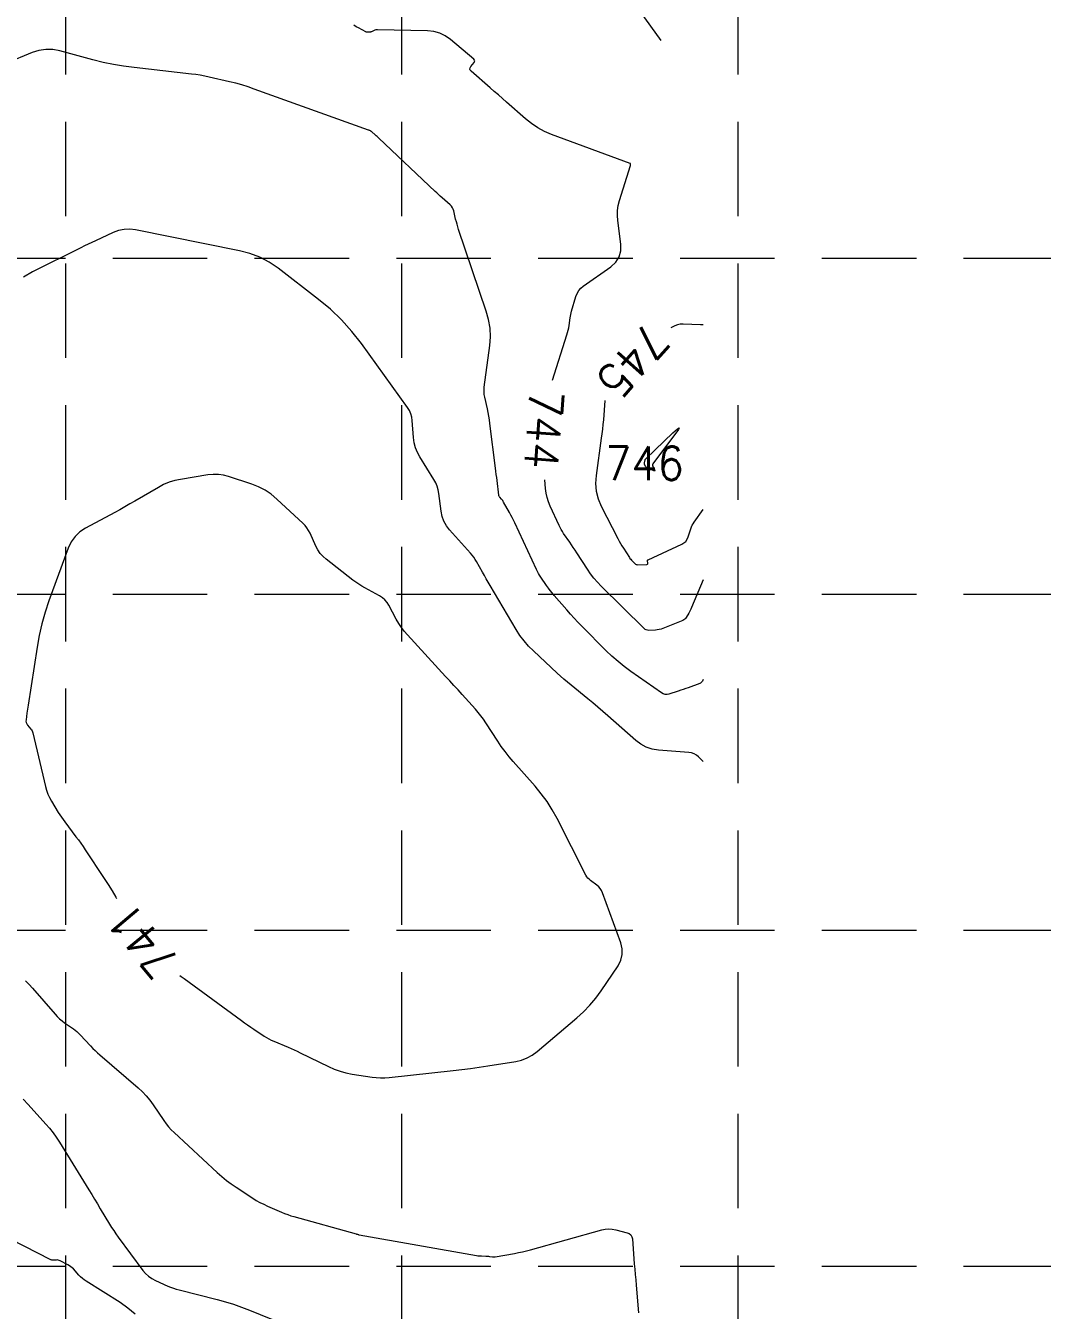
# Model space of a CAD drawing. Header units: feet. Extents: x 46644 to 49208, y 46045 to 47649.
# Drawn here: x 48481.1 to 48602, y 47161.6 to 47314.5 of the extents above; entities that cross this region are included whole.
import ezdxf
from ezdxf.enums import TextEntityAlignment as Align

# ---------------------------------------------------------------- set-up
doc = ezdxf.new("R2010")
doc.units = ezdxf.units.FT
doc.header["$MEASUREMENT"] = 0
doc.linetypes.add('DGN Style 3', pattern=[33.544038, 23.960027, -9.584011])
doc.linetypes.add('HIDDEN', pattern=[0.375, 0.25, -0.125])
doc.layers.add('EC', color=35, linetype='Continuous', lineweight=0)
doc.layers.add('Level 15', color=1, linetype='Continuous', lineweight=0)
doc.layers.add('GRID', color=254, linetype='HIDDEN')
doc.styles.add('Style-STANDARD', font='STANDARD.shx')

msp = doc.modelspace()

# ---------------------------------------------------------------- linework, layer by layer
at = {"layer": 'EC', "color": 35, "linetype": 'DGN Style 3', "lineweight": 0}
for p, q in [((48520.29, 47314.49), (48520.11, 47314.59)), ((48520.48, 47314.38), (48520.29, 47314.49)), ((48520.67, 47314.28), (48520.48, 47314.38)), ((48521.55, 47313.8), (48520.67, 47314.28)), ((48521.6, 47313.78), (48521.55, 47313.8)), ((48521.64, 47313.77), (48521.6, 47313.78)), ((48521.68, 47313.76), (48521.64, 47313.77)), ((48521.73, 47313.76), (48521.68, 47313.76)), ((48521.95, 47313.75), (48521.73, 47313.76)), ((48522.01, 47313.76), (48521.95, 47313.75)), ((48522.08, 47313.77), (48522.01, 47313.76)), ((48522.14, 47313.79), (48522.08, 47313.77)), ((48522.2, 47313.81), (48522.14, 47313.79)), ((48522.53, 47313.97), (48522.2, 47313.81)), ((48522.62, 47314.01), (48522.53, 47313.97)), ((48522.72, 47314.04), (48522.62, 47314.01)), ((48522.83, 47314.05), (48522.72, 47314.04)), ((48522.93, 47314.06), (48522.83, 47314.05)), ((48528.88, 47313.94), (48522.93, 47314.06)), ((48529.63, 47313.86), (48528.88, 47313.94)), ((48530.34, 47313.66), (48529.63, 47313.86)), ((48531, 47313.34), (48530.34, 47313.66)), ((48531.62, 47312.9), (48531, 47313.34)), ((48482.65, 47311.59), (48481.83, 47311.33)), ((48483.47, 47311.71), (48482.65, 47311.59)), ((48484.3, 47311.69), (48483.47, 47311.71)), ((48485.14, 47311.53), (48484.3, 47311.69)), ((48489.07, 47310.47), (48485.14, 47311.53)), ((48534.39, 47310.54), (48531.62, 47312.9)), ((48481.83, 47311.33), (48478.78, 47310.09)), ((48490.28, 47310.17), (48489.07, 47310.47)), ((48491.5, 47309.92), (48490.28, 47310.17)), ((48492.72, 47309.71), (48491.5, 47309.92)), ((48534.02, 47309.67), (48534.42, 47310.16)), ((48534.47, 47310.45), (48534.39, 47310.54)), ((48534.42, 47310.16), (48534.49, 47310.26)), ((48534.5, 47310.36), (48534.47, 47310.45)), ((48534.49, 47310.26), (48534.5, 47310.36)), ((48493.96, 47309.55), (48492.72, 47309.71)), ((48500.79, 47308.78), (48493.96, 47309.55)), ((48501.32, 47308.71), (48500.79, 47308.78)), ((48501.84, 47308.63), (48501.32, 47308.71)), ((48502.37, 47308.54), (48501.84, 47308.63)), ((48502.89, 47308.42), (48502.37, 47308.54)), ((48505.32, 47307.86), (48502.89, 47308.42)), ((48533.91, 47309.38), (48533.94, 47309.52)), ((48533.96, 47309.24), (48533.91, 47309.38)), ((48533.94, 47309.52), (48534.02, 47309.67)), ((48534.07, 47309.11), (48533.96, 47309.24)), ((48536.35, 47307.14), (48534.07, 47309.11)), ((48506.06, 47307.68), (48505.32, 47307.86)), ((48506.8, 47307.48), (48506.06, 47307.68)), ((48507.53, 47307.25), (48506.8, 47307.48)), ((48508.25, 47307), (48507.53, 47307.25)), ((48521.86, 47302.11), (48508.25, 47307)), ((48536.83, 47306.72), (48536.35, 47307.14)), ((48537.32, 47306.3), (48536.83, 47306.72)), ((48537.8, 47305.87), (48537.32, 47306.3)), ((48538.29, 47305.45), (48537.8, 47305.87)), ((48540.54, 47303.45), (48538.29, 47305.45)), ((48541.25, 47302.88), (48540.54, 47303.45)), ((48542.01, 47302.38), (48541.25, 47302.88)), ((48542.81, 47301.95), (48542.01, 47302.38)), ((48521.89, 47302.1), (48521.86, 47302.11)), ((48521.92, 47302.09), (48521.89, 47302.1)), ((48521.95, 47302.07), (48521.92, 47302.09)), ((48521.98, 47302.06), (48521.95, 47302.07)), ((48522.11, 47302), (48521.98, 47302.06)), ((48522.15, 47301.98), (48522.11, 47302)), ((48522.19, 47301.96), (48522.15, 47301.98)), ((48522.23, 47301.93), (48522.19, 47301.96)), ((48522.26, 47301.91), (48522.23, 47301.93)), ((48522.67, 47301.53), (48522.26, 47301.91)), ((48522.78, 47301.44), (48522.67, 47301.53)), ((48522.88, 47301.35), (48522.78, 47301.44)), ((48522.98, 47301.25), (48522.88, 47301.35)), ((48523.08, 47301.16), (48522.98, 47301.25)), ((48529.78, 47294.81), (48523.08, 47301.16)), ((48543.65, 47301.59), (48542.81, 47301.95)), ((48553.01, 47298.12), (48543.65, 47301.59)), ((48551.73, 47293.73), (48553.02, 47297.89)), ((48553.03, 47298.12), (48553.01, 47298.12)), ((48553.02, 47297.92), (48553.03, 47297.94)), ((48553.02, 47297.89), (48553.02, 47297.92)), ((48553.04, 47298.11), (48553.03, 47298.12)), ((48553.03, 47297.97), (48553.04, 47297.99)), ((48553.03, 47297.94), (48553.03, 47297.97)), ((48553.04, 47298.09), (48553.04, 47298.11)), ((48553.05, 47298.08), (48553.04, 47298.09)), ((48553.04, 47297.99), (48553.05, 47298.08)), ((48529.99, 47294.62), (48529.78, 47294.81)), ((48530.19, 47294.43), (48529.99, 47294.62)), ((48530.4, 47294.24), (48530.19, 47294.43)), ((48530.61, 47294.06), (48530.4, 47294.24)), ((48531.58, 47293.19), (48530.61, 47294.06)), ((48531.73, 47293.04), (48531.58, 47293.19)), ((48531.85, 47292.87), (48531.73, 47293.04)), ((48551.49, 47292.55), (48551.58, 47293.14)), ((48551.58, 47293.14), (48551.73, 47293.73)), ((48531.94, 47292.68), (48531.85, 47292.87)), ((48532.01, 47292.48), (48531.94, 47292.68)), ((48532.23, 47291.49), (48532.01, 47292.48)), ((48551.47, 47291.95), (48551.49, 47292.55)), ((48551.52, 47291.35), (48551.47, 47291.95)), ((48492.11, 47290.15), (48491.47, 47289.91)), ((48492.77, 47290.28), (48492.11, 47290.15)), ((48493.44, 47290.31), (48492.77, 47290.28)), ((48494.12, 47290.22), (48493.44, 47290.31)), ((48506.51, 47287.74), (48494.12, 47290.22)), ((48532.31, 47291.19), (48532.23, 47291.49)), ((48532.39, 47290.89), (48532.31, 47291.19)), ((48532.47, 47290.59), (48532.39, 47290.89)), ((48532.57, 47290.29), (48532.47, 47290.59)), ((48535.87, 47280.56), (48532.57, 47290.29)), ((48551.87, 47288.52), (48551.52, 47291.35)), ((48488.51, 47288.53), (48488.07, 47288.31)), ((48488.95, 47288.74), (48488.51, 47288.53)), ((48489.39, 47288.94), (48488.95, 47288.74)), ((48491.47, 47289.91), (48489.39, 47288.94)), ((48551.88, 47287.72), (48551.87, 47288.52)), ((48487.63, 47288.09), (48481.86, 47285.22)), ((48488.07, 47288.31), (48487.63, 47288.09)), ((48507.75, 47287.42), (48506.51, 47287.74)), ((48508.93, 47286.97), (48507.75, 47287.42)), ((48510.05, 47286.37), (48508.93, 47286.97)), ((48551.28, 47286.37), (48551.68, 47287)), ((48551.68, 47287), (48551.88, 47287.72)), ((48511.11, 47285.65), (48510.05, 47286.37)), ((48515.91, 47281.95), (48511.11, 47285.65)), ((48547.41, 47283.52), (48550.68, 47285.83)), ((48550.68, 47285.83), (48551.28, 47286.37)), ((48481.86, 47285.22), (48480.8, 47284.61)), ((48546.54, 47282.31), (48546.68, 47282.67)), ((48546.68, 47282.67), (48546.87, 47282.99)), ((48546.87, 47282.99), (48547.12, 47283.28)), ((48547.12, 47283.28), (48547.41, 47283.52)), ((48517.33, 47280.77), (48515.91, 47281.95)), ((48546.02, 47280.54), (48546.54, 47282.31)), ((48518.66, 47279.5), (48517.33, 47280.77)), ((48519.89, 47278.14), (48518.66, 47279.5)), ((48536.15, 47279.55), (48535.87, 47280.56)), ((48536.32, 47278.52), (48536.15, 47279.55)), ((48545.72, 47278.84), (48545.85, 47279.76)), ((48545.85, 47279.76), (48545.88, 47279.96)), ((48545.88, 47279.96), (48545.92, 47280.15)), ((48545.92, 47280.15), (48545.97, 47280.34)), ((48545.97, 47280.34), (48546.02, 47280.54)), ((48521.02, 47276.68), (48519.89, 47278.14)), ((48536.36, 47277.49), (48536.32, 47278.52)), ((48545.47, 47277.73), (48545.55, 47278)), ((48545.55, 47278), (48545.62, 47278.28)), ((48545.62, 47278.28), (48545.68, 47278.56)), ((48545.68, 47278.56), (48545.72, 47278.84)), ((48558, 47278.65), (48557.84, 47278.55)), ((48558.31, 47278.82), (48558, 47278.65)), ((48558.62, 47278.93), (48558.31, 47278.82)), ((48558.96, 47278.99), (48558.62, 47278.93)), ((48559.3, 47279), (48558.96, 47278.99)), ((48561.37, 47278.92), (48559.3, 47279)), ((48561.7, 47278.9), (48561.37, 47278.92)), ((48526.5, 47269.09), (48521.02, 47276.68)), ((48535.63, 47271.51), (48536.28, 47276.44)), ((48536.28, 47276.44), (48536.36, 47277.49)), ((48543.75, 47272.34), (48545.47, 47277.73)), ((48535.61, 47271.21), (48535.63, 47271.51)), ((48535.61, 47270.91), (48535.61, 47271.21)), ((48535.64, 47270.61), (48535.61, 47270.91)), ((48535.69, 47270.31), (48535.64, 47270.61)), ((48536, 47268.91), (48535.69, 47270.31)), ((48526.72, 47268.73), (48526.5, 47269.09)), ((48526.89, 47268.34), (48526.72, 47268.73)), ((48536.09, 47268.48), (48536, 47268.91)), ((48550, 47269.89), (48549.81, 47267.59)), ((48527.01, 47267.94), (48526.89, 47268.34)), ((48527.07, 47267.51), (48527.01, 47267.94)), ((48527.22, 47265.49), (48527.07, 47267.51)), ((48536.17, 47268.05), (48536.09, 47268.48)), ((48536.24, 47267.62), (48536.17, 47268.05)), ((48536.3, 47267.19), (48536.24, 47267.62)), ((48536.97, 47261.84), (48536.3, 47267.19)), ((48549.76, 47267.05), (48549.7, 47266.5)), ((48549.81, 47267.59), (48549.76, 47267.05)), ((48549.64, 47265.95), (48549.56, 47265.41)), ((48549.7, 47266.5), (48549.64, 47265.95)), ((48554.89, 47263.01), (48558.09, 47266.07)), ((48558.32, 47265.87), (48555.76, 47262.49)), ((48558.09, 47266.07), (48558.62, 47266.55)), ((48558.73, 47266.45), (48558.32, 47265.87)), ((48558.62, 47266.55), (48558.83, 47266.67)), ((48558.83, 47266.67), (48558.73, 47266.45)), ((48527.3, 47264.88), (48527.22, 47265.49)), ((48527.46, 47264.29), (48527.3, 47264.88)), ((48527.68, 47263.73), (48527.46, 47264.29)), ((48549.56, 47265.41), (48548.93, 47260.96)), ((48527.97, 47263.19), (48527.68, 47263.73)), ((48529.65, 47260.49), (48527.97, 47263.19)), ((48554.7, 47262.43), (48554.75, 47262.73)), ((48554.75, 47262.73), (48554.76, 47262.81)), ((48554.76, 47262.81), (48554.79, 47262.88)), ((48554.79, 47262.88), (48554.84, 47262.95)), ((48554.84, 47262.95), (48554.89, 47263.01)), ((48555.76, 47262.49), (48555.69, 47262.38)), ((48502.76, 47261.04), (48499.49, 47260.52)), ((48503.38, 47261.1), (48502.76, 47261.04)), ((48503.99, 47261.09), (48503.38, 47261.1)), ((48504.59, 47261), (48503.99, 47261.09)), ((48505.19, 47260.85), (48504.59, 47261)), ((48537.02, 47261.48), (48536.97, 47261.84)), ((48537.06, 47261.11), (48537.02, 47261.48)), ((48537.11, 47260.74), (48537.06, 47261.11)), ((48548.93, 47260.96), (48548.87, 47260.02)), ((48554.7, 47262.38), (48554.7, 47262.43)), ((48554.7, 47262.34), (48554.7, 47262.38)), ((48554.72, 47262.29), (48554.7, 47262.34)), ((48554.73, 47262.25), (48554.72, 47262.29)), ((48554.83, 47262.06), (48554.73, 47262.25)), ((48554.87, 47262), (48554.83, 47262.06)), ((48554.91, 47261.96), (48554.87, 47262)), ((48554.96, 47261.92), (48554.91, 47261.96)), ((48555.02, 47261.89), (48554.96, 47261.92)), ((48555.83, 47261.54), (48555.02, 47261.89)), ((48555.69, 47262.38), (48555.67, 47262.27)), ((48555.67, 47262.27), (48555.67, 47262.15)), ((48555.67, 47262.15), (48555.72, 47262.03)), ((48555.72, 47262.03), (48555.92, 47261.63)), ((48555.9, 47261.52), (48555.83, 47261.54)), ((48555.94, 47261.53), (48555.9, 47261.52)), ((48555.92, 47261.63), (48555.95, 47261.56)), ((48555.95, 47261.56), (48555.94, 47261.53)), ((48496.86, 47259.57), (48494.07, 47257.93)), ((48497.48, 47259.9), (48496.86, 47259.57)), ((48498.13, 47260.17), (48497.48, 47259.9)), ((48498.8, 47260.37), (48498.13, 47260.17)), ((48499.49, 47260.52), (48498.8, 47260.37)), ((48507.96, 47259.95), (48505.19, 47260.85)), ((48508.78, 47259.63), (48507.96, 47259.95)), ((48509.56, 47259.23), (48508.78, 47259.63)), ((48529.86, 47260.1), (48529.65, 47260.49)), ((48530.03, 47259.69), (48529.86, 47260.1)), ((48530.16, 47259.27), (48530.03, 47259.69)), ((48537.16, 47260.37), (48537.11, 47260.74)), ((48537.37, 47258.64), (48537.16, 47260.37)), ((48542.93, 47259.42), (48542.86, 47260.47)), ((48542.99, 47258.88), (48542.93, 47259.42)), ((48548.87, 47260.02), (48548.95, 47259.1)), ((48494.07, 47257.93), (48493.47, 47257.59)), ((48510.28, 47258.75), (48509.56, 47259.23)), ((48510.96, 47258.18), (48510.28, 47258.75)), ((48514.07, 47255.27), (48510.96, 47258.18)), ((48530.24, 47258.83), (48530.16, 47259.27)), ((48530.49, 47256.73), (48530.24, 47258.83)), ((48537.38, 47258.57), (48537.37, 47258.64)), ((48537.4, 47258.51), (48537.38, 47258.57)), ((48537.44, 47258.45), (48537.4, 47258.51)), ((48537.48, 47258.39), (48537.44, 47258.45)), ((48537.7, 47258.15), (48537.48, 47258.39)), ((48537.77, 47258.07), (48537.7, 47258.15)), ((48537.83, 47257.99), (48537.77, 47258.07)), ((48537.89, 47257.9), (48537.83, 47257.99)), ((48537.94, 47257.81), (48537.89, 47257.9)), ((48543.11, 47258.35), (48542.99, 47258.88)), ((48543.26, 47257.84), (48543.11, 47258.35)), ((48548.95, 47259.1), (48549.17, 47258.21)), ((48549.17, 47258.21), (48549.54, 47257.34)), ((48491.66, 47256.57), (48488.2, 47254.7)), ((48492.26, 47256.91), (48491.66, 47256.57)), ((48492.87, 47257.24), (48492.26, 47256.91)), ((48493.47, 47257.59), (48492.87, 47257.24)), ((48530.61, 47256.11), (48530.49, 47256.73)), ((48538.64, 47256.57), (48537.94, 47257.81)), ((48538.8, 47256.27), (48538.64, 47256.57)), ((48543.47, 47257.34), (48543.26, 47257.84)), ((48544.55, 47255.02), (48543.47, 47257.34)), ((48549.54, 47257.34), (48551.53, 47253.48)), ((48560.62, 47255.42), (48561.7, 47256.92)), ((48514.32, 47255.01), (48514.07, 47255.27)), ((48514.54, 47254.73), (48514.32, 47255.01)), ((48530.83, 47255.53), (48530.61, 47256.11)), ((48531.12, 47254.99), (48530.83, 47255.53)), ((48531.51, 47254.49), (48531.12, 47254.99)), ((48538.97, 47255.96), (48538.8, 47256.27)), ((48539.12, 47255.65), (48538.97, 47255.96)), ((48539.27, 47255.33), (48539.12, 47255.65)), ((48541.84, 47249.79), (48539.27, 47255.33)), ((48544.67, 47254.77), (48544.55, 47255.02)), ((48560.22, 47254.64), (48560.3, 47254.85)), ((48560.3, 47254.85), (48560.39, 47255.05)), ((48560.39, 47255.05), (48560.5, 47255.24)), ((48560.5, 47255.24), (48560.62, 47255.42)), ((48486.94, 47253.71), (48486.48, 47253.07)), ((48487.51, 47254.26), (48486.94, 47253.71)), ((48488.2, 47254.7), (48487.51, 47254.26)), ((48514.73, 47254.44), (48514.54, 47254.73)), ((48514.9, 47254.12), (48514.73, 47254.44)), ((48515.59, 47252.58), (48514.9, 47254.12)), ((48533.99, 47251.74), (48531.51, 47254.49)), ((48544.79, 47254.54), (48544.67, 47254.77)), ((48544.93, 47254.31), (48544.79, 47254.54)), ((48545.08, 47254.08), (48544.93, 47254.31)), ((48545.8, 47253.04), (48545.08, 47254.08)), ((48551.53, 47253.48), (48551.68, 47253.18)), ((48559.62, 47253.14), (48559.79, 47253.38)), ((48559.79, 47253.38), (48559.91, 47253.66)), ((48559.91, 47253.66), (48560.22, 47254.64)), ((48486.14, 47252.32), (48483.84, 47246.05)), ((48486.48, 47253.07), (48486.14, 47252.32)), ((48515.83, 47252.12), (48515.59, 47252.58)), ((48516.12, 47251.71), (48515.83, 47252.12)), ((48534.2, 47251.5), (48533.99, 47251.74)), ((48546.02, 47252.73), (48545.8, 47253.04)), ((48546.23, 47252.41), (48546.02, 47252.73)), ((48546.45, 47252.08), (48546.23, 47252.41)), ((48546.66, 47251.76), (48546.45, 47252.08)), ((48547.9, 47249.82), (48546.66, 47251.76)), ((48551.68, 47253.18), (48551.85, 47252.89)), ((48551.85, 47252.89), (48552.02, 47252.6)), ((48552.02, 47252.6), (48552.2, 47252.31)), ((48552.2, 47252.31), (48552.9, 47251.22)), ((48555.12, 47250.94), (48559.14, 47252.79)), ((48559.14, 47252.79), (48559.4, 47252.95)), ((48559.4, 47252.95), (48559.62, 47253.14)), ((48516.45, 47251.33), (48516.12, 47251.71)), ((48516.84, 47251), (48516.45, 47251.33)), ((48520.01, 47248.53), (48516.84, 47251)), ((48534.38, 47251.25), (48534.2, 47251.5)), ((48534.56, 47250.99), (48534.38, 47251.25)), ((48534.72, 47250.72), (48534.56, 47250.99)), ((48535.43, 47249.45), (48534.72, 47250.72)), ((48552.9, 47251.22), (48552.97, 47251.11)), ((48552.97, 47251.11), (48553.06, 47251)), ((48553.06, 47251), (48553.15, 47250.9)), ((48553.15, 47250.9), (48553.24, 47250.8)), ((48553.24, 47250.8), (48553.56, 47250.49)), ((48553.56, 47250.49), (48553.63, 47250.43)), ((48553.63, 47250.43), (48553.71, 47250.39)), ((48553.71, 47250.39), (48553.79, 47250.37)), ((48553.79, 47250.37), (48553.88, 47250.36)), ((48553.88, 47250.36), (48554.98, 47250.4)), ((48554.98, 47250.4), (48555.04, 47250.42)), ((48555.04, 47250.85), (48555.05, 47250.89)), ((48555.04, 47250.8), (48555.04, 47250.85)), ((48555.1, 47250.56), (48555.04, 47250.8)), ((48555.04, 47250.42), (48555.08, 47250.45)), ((48555.05, 47250.89), (48555.08, 47250.92)), ((48555.08, 47250.92), (48555.12, 47250.94)), ((48555.08, 47250.45), (48555.1, 47250.49)), ((48555.1, 47250.49), (48555.1, 47250.56)), ((48535.65, 47249.06), (48535.43, 47249.45)), ((48535.87, 47248.67), (48535.65, 47249.06)), ((48536.1, 47248.29), (48535.87, 47248.67)), ((48541.96, 47249.55), (48541.84, 47249.79)), ((48542.08, 47249.33), (48541.96, 47249.55)), ((48542.22, 47249.1), (48542.08, 47249.33)), ((48542.36, 47248.89), (48542.22, 47249.1)), ((48543.05, 47247.88), (48542.36, 47248.89)), ((48548.27, 47249.28), (48547.9, 47249.82)), ((48548.67, 47248.76), (48548.27, 47249.28)), ((48549.09, 47248.27), (48548.67, 47248.76)), ((48520.35, 47248.28), (48520.01, 47248.53)), ((48520.7, 47248.04), (48520.35, 47248.28)), ((48521.06, 47247.81), (48520.7, 47248.04)), ((48521.43, 47247.6), (48521.06, 47247.81)), ((48523.17, 47246.64), (48521.43, 47247.6)), ((48536.33, 47247.9), (48536.1, 47248.29)), ((48539.44, 47242.63), (48536.33, 47247.9)), ((48543.27, 47247.58), (48543.05, 47247.88)), ((48543.49, 47247.28), (48543.27, 47247.58)), ((48543.72, 47246.99), (48543.49, 47247.28)), ((48549.55, 47247.79), (48549.09, 47248.27)), ((48554.65, 47242.76), (48549.55, 47247.79)), ((48561.7, 47248.57), (48560.29, 47245.25)), ((48561.7, 47248.57), (48561.7, 47248.57)), ((48483.84, 47246.05), (48483.38, 47244.7)), ((48523.51, 47246.43), (48523.17, 47246.64)), ((48523.8, 47246.17), (48523.51, 47246.43)), ((48524.06, 47245.87), (48523.8, 47246.17)), ((48524.27, 47245.54), (48524.06, 47245.87)), ((48543.96, 47246.71), (48543.72, 47246.99)), ((48545.47, 47244.97), (48543.96, 47246.71)), ((48483.38, 47244.7), (48482.99, 47243.33)), ((48525.17, 47243.87), (48524.27, 47245.54)), ((48545.9, 47244.47), (48545.47, 47244.97)), ((48546.34, 47243.99), (48545.9, 47244.47)), ((48559.96, 47244.58), (48559.66, 47244.06)), ((48560.05, 47244.75), (48559.96, 47244.58)), ((48560.13, 47244.91), (48560.05, 47244.75)), ((48560.21, 47245.08), (48560.13, 47244.91)), ((48560.29, 47245.25), (48560.21, 47245.08)), ((48482.99, 47243.33), (48482.67, 47241.94)), ((48525.46, 47243.37), (48525.17, 47243.87)), ((48525.78, 47242.9), (48525.46, 47243.37)), ((48526.12, 47242.44), (48525.78, 47242.9)), ((48539.88, 47241.94), (48539.44, 47242.63)), ((48546.78, 47243.52), (48546.34, 47243.99)), ((48547.24, 47243.05), (48546.78, 47243.52)), ((48550.14, 47240.12), (48547.24, 47243.05)), ((48554.78, 47242.66), (48554.65, 47242.76)), ((48554.91, 47242.59), (48554.78, 47242.66)), ((48555.06, 47242.55), (48554.91, 47242.59)), ((48555.99, 47242.57), (48555.22, 47242.54)), ((48556.22, 47242.59), (48555.99, 47242.57)), ((48556.45, 47242.63), (48556.22, 47242.59)), ((48556.68, 47242.69), (48556.45, 47242.63)), ((48556.9, 47242.77), (48556.68, 47242.69)), ((48559.28, 47243.73), (48556.9, 47242.77)), ((48559.4, 47243.79), (48559.28, 47243.73)), ((48559.5, 47243.86), (48559.4, 47243.79)), ((48559.58, 47243.95), (48559.5, 47243.86)), ((48559.66, 47244.06), (48559.58, 47243.95)), ((48482.67, 47241.94), (48482.42, 47240.54)), ((48526.5, 47242), (48526.12, 47242.44)), ((48531.04, 47237.04), (48526.5, 47242)), ((48540.37, 47241.29), (48539.88, 47241.94)), ((48540.91, 47240.67), (48540.37, 47241.29)), ((48555.22, 47242.54), (48555.06, 47242.55)), ((48482.42, 47240.54), (48481.36, 47233.65)), ((48541.49, 47240.09), (48540.91, 47240.67)), ((48544.31, 47237.46), (48541.49, 47240.09)), ((48550.83, 47239.46), (48550.14, 47240.12)), ((48551.55, 47238.82), (48550.83, 47239.46)), ((48552.3, 47238.23), (48551.55, 47238.82)), ((48553.07, 47237.66), (48552.3, 47238.23)), ((48531.53, 47236.51), (48531.04, 47237.04)), ((48532.02, 47235.97), (48531.53, 47236.51)), ((48544.71, 47237.09), (48544.31, 47237.46)), ((48545.12, 47236.73), (48544.71, 47237.09)), ((48545.54, 47236.37), (48545.12, 47236.73)), ((48556.74, 47235.09), (48553.07, 47237.66)), ((48561.59, 47236.49), (48561.53, 47236.4)), ((48561.7, 47236.7), (48561.59, 47236.49)), ((48532.51, 47235.44), (48532.02, 47235.97)), ((48533, 47234.9), (48532.51, 47235.44)), ((48545.96, 47236.02), (48545.54, 47236.37)), ((48547.94, 47234.4), (48545.96, 47236.02)), ((48556.94, 47234.98), (48556.74, 47235.09)), ((48557.16, 47234.92), (48556.94, 47234.98)), ((48557.38, 47234.91), (48557.16, 47234.92)), ((48557.61, 47234.96), (48557.38, 47234.91)), ((48558.72, 47235.3), (48557.61, 47234.96)), ((48559.02, 47235.4), (48558.72, 47235.3)), ((48559.32, 47235.5), (48559.02, 47235.4)), ((48559.61, 47235.6), (48559.32, 47235.5)), ((48559.91, 47235.71), (48559.61, 47235.6)), ((48561.28, 47236.23), (48559.91, 47235.71)), ((48561.38, 47236.27), (48561.28, 47236.23)), ((48561.46, 47236.33), (48561.38, 47236.27)), ((48561.53, 47236.4), (48561.46, 47236.33)), ((48481.32, 47233.4), (48481.29, 47233.16)), ((48481.36, 47233.65), (48481.32, 47233.4)), ((48534.59, 47233.14), (48533, 47234.9)), ((48548.54, 47233.9), (48547.94, 47234.4)), ((48549.14, 47233.39), (48548.54, 47233.9)), ((48549.74, 47232.88), (48549.14, 47233.39)), ((48481.11, 47231.87), (48481.1, 47231.71)), ((48481.22, 47232.67), (48481.11, 47231.87)), ((48481.25, 47232.92), (48481.22, 47232.67)), ((48481.29, 47233.16), (48481.25, 47232.92)), ((48534.92, 47232.76), (48534.59, 47233.14)), ((48535.24, 47232.36), (48534.92, 47232.76)), ((48535.54, 47231.95), (48535.24, 47232.36)), ((48535.82, 47231.53), (48535.54, 47231.95)), ((48550.33, 47232.36), (48549.74, 47232.88)), ((48553.65, 47229.43), (48550.33, 47232.36)), ((48481.1, 47231.71), (48481.13, 47231.55)), ((48481.13, 47231.55), (48481.19, 47231.4)), ((48481.19, 47231.4), (48481.28, 47231.27)), ((48481.28, 47231.27), (48481.68, 47230.79)), ((48481.68, 47230.79), (48481.75, 47230.69)), ((48481.75, 47230.69), (48481.82, 47230.58)), ((48481.82, 47230.58), (48481.87, 47230.46)), ((48481.87, 47230.46), (48481.91, 47230.33)), ((48481.91, 47230.33), (48483.41, 47223.96)), ((48537.23, 47229.36), (48535.82, 47231.53)), ((48537.66, 47228.72), (48537.23, 47229.36)), ((48554.26, 47228.97), (48553.65, 47229.43)), ((48554.91, 47228.63), (48554.26, 47228.97)), ((48538.11, 47228.1), (48537.66, 47228.72)), ((48538.59, 47227.49), (48538.11, 47228.1)), ((48539.09, 47226.91), (48538.59, 47227.49)), ((48555.61, 47228.4), (48554.91, 47228.63)), ((48556.36, 47228.28), (48555.61, 47228.4)), ((48559.97, 47228), (48556.36, 47228.28)), ((48560.29, 47227.95), (48559.97, 47228)), ((48560.6, 47227.85), (48560.29, 47227.95)), ((48560.88, 47227.69), (48560.6, 47227.85)), ((48561.13, 47227.48), (48560.88, 47227.69)), ((48561.7, 47226.94), (48561.13, 47227.48)), ((48541.68, 47223.98), (48539.09, 47226.91)), ((48483.41, 47223.96), (48483.53, 47223.5)), ((48483.53, 47223.5), (48483.7, 47223.05)), ((48483.7, 47223.05), (48483.9, 47222.62)), ((48542.42, 47223.09), (48541.68, 47223.98)), ((48543.11, 47222.15), (48542.42, 47223.09)), ((48483.9, 47222.62), (48484.13, 47222.21)), ((48484.13, 47222.21), (48484.95, 47220.87)), ((48543.73, 47221.17), (48543.11, 47222.15)), ((48544.29, 47220.15), (48543.73, 47221.17)), ((48484.95, 47220.87), (48485.13, 47220.59)), ((48485.13, 47220.59), (48485.32, 47220.31)), ((48485.32, 47220.31), (48485.51, 47220.03)), ((48485.51, 47220.03), (48485.71, 47219.76)), ((48485.71, 47219.76), (48487.05, 47217.96)), ((48547.73, 47213.39), (48544.29, 47220.15)), ((48487.05, 47217.96), (48487.34, 47217.58)), ((48487.34, 47217.58), (48487.62, 47217.19)), ((48487.62, 47217.19), (48487.89, 47216.79)), ((48487.89, 47216.79), (48488.16, 47216.39)), ((48488.16, 47216.39), (48490.4, 47212.99)), ((48490.4, 47212.99), (48490.88, 47212.26)), ((48490.88, 47212.26), (48491.34, 47211.52)), ((48547.84, 47213.21), (48547.73, 47213.39)), ((48547.96, 47213.05), (48547.84, 47213.21)), ((48548.1, 47212.9), (48547.96, 47213.05)), ((48548.26, 47212.77), (48548.1, 47212.9)), ((48549.03, 47212.19), (48548.26, 47212.77)), ((48549.25, 47212), (48549.03, 47212.19)), ((48549.44, 47211.79), (48549.25, 47212)), ((48491.34, 47211.52), (48491.79, 47210.78)), ((48491.79, 47210.78), (48491.88, 47210.62)), ((48549.59, 47211.55), (48549.44, 47211.79)), ((48549.71, 47211.28), (48549.59, 47211.55)), ((48551.88, 47205.33), (48549.71, 47211.28)), ((48552.06, 47204.62), (48551.88, 47205.33)), ((48552.06, 47203.93), (48552.06, 47204.62)), ((48551.55, 47202.61), (48551.89, 47203.26)), ((48551.89, 47203.26), (48552.06, 47203.93)), ((48499.42, 47201.46), (48499.58, 47201.34)), ((48499.58, 47201.34), (48499.92, 47201.08)), ((48549.55, 47199.63), (48551.55, 47202.61)), ((48481.03, 47200.79), (48481.47, 47200.39)), ((48481.47, 47200.39), (48481.88, 47199.95)), ((48481.88, 47199.95), (48484.56, 47196.85)), ((48499.92, 47201.08), (48506.74, 47196.07)), ((48548.21, 47197.91), (48548.9, 47198.75)), ((48548.9, 47198.75), (48549.55, 47199.63)), ((48484.56, 47196.85), (48484.82, 47196.56)), ((48546.64, 47196.39), (48547.45, 47197.13)), ((48547.45, 47197.13), (48548.21, 47197.91)), ((48484.82, 47196.56), (48485.1, 47196.3)), ((48485.1, 47196.3), (48485.39, 47196.05)), ((48485.39, 47196.05), (48485.7, 47195.82)), ((48485.7, 47195.82), (48486.74, 47195.1)), ((48506.74, 47196.07), (48507.11, 47195.81)), ((48507.11, 47195.81), (48507.48, 47195.55)), ((48507.48, 47195.55), (48507.85, 47195.29)), ((48507.85, 47195.29), (48508.23, 47195.04)), ((48541.92, 47192.38), (48546.64, 47196.39)), ((48486.74, 47195.1), (48486.96, 47194.94)), ((48486.96, 47194.94), (48487.17, 47194.77)), ((48487.17, 47194.77), (48487.37, 47194.59)), ((48487.37, 47194.59), (48487.56, 47194.39)), ((48487.56, 47194.39), (48488.78, 47193.06)), ((48508.23, 47195.04), (48509.46, 47194.22)), ((48509.46, 47194.22), (48509.73, 47194.05)), ((48509.73, 47194.05), (48510.01, 47193.9)), ((48510.01, 47193.9), (48510.29, 47193.75)), ((48510.29, 47193.75), (48510.58, 47193.62)), ((48510.58, 47193.62), (48512.28, 47192.91)), ((48488.78, 47193.06), (48489.05, 47192.77)), ((48489.05, 47192.77), (48489.32, 47192.5)), ((48489.32, 47192.5), (48489.61, 47192.23)), ((48489.61, 47192.23), (48489.9, 47191.98)), ((48512.28, 47192.91), (48512.65, 47192.75)), ((48512.65, 47192.75), (48513.01, 47192.59)), ((48513.01, 47192.59), (48513.37, 47192.42)), ((48513.37, 47192.42), (48513.73, 47192.25)), ((48513.73, 47192.25), (48517.11, 47190.59)), ((48541.35, 47191.96), (48541.92, 47192.38)), ((48489.9, 47191.98), (48494.45, 47188.06)), ((48517.11, 47190.59), (48517.79, 47190.29)), ((48535.02, 47190.52), (48536.05, 47190.67)), ((48536.05, 47190.67), (48539.38, 47191.21)), ((48539.38, 47191.21), (48540.08, 47191.37)), ((48540.08, 47191.37), (48540.73, 47191.62)), ((48540.73, 47191.62), (48541.35, 47191.96)), ((48517.79, 47190.29), (48518.47, 47190.05)), ((48518.47, 47190.05), (48519.18, 47189.85)), ((48519.18, 47189.85), (48519.9, 47189.71)), ((48519.9, 47189.71), (48522.28, 47189.35)), ((48522.28, 47189.35), (48522.79, 47189.29)), ((48522.79, 47189.29), (48523.3, 47189.26)), ((48523.3, 47189.26), (48523.81, 47189.26)), ((48523.81, 47189.26), (48524.32, 47189.3)), ((48524.32, 47189.3), (48531.95, 47190.12)), ((48531.95, 47190.12), (48532.97, 47190.24)), ((48532.97, 47190.24), (48534, 47190.37)), ((48534, 47190.37), (48535.02, 47190.52)), ((48494.45, 47188.06), (48494.95, 47187.6)), ((48494.95, 47187.6), (48495.41, 47187.11)), ((48480.78, 47186.72), (48481.38, 47186.09)), ((48481.38, 47186.09), (48483.47, 47183.76)), ((48495.41, 47187.11), (48495.85, 47186.59)), ((48495.85, 47186.59), (48496.24, 47186.04)), ((48496.24, 47186.04), (48497.49, 47184.19)), ((48483.47, 47183.76), (48483.91, 47183.25)), ((48483.91, 47183.25), (48484.32, 47182.72)), ((48497.49, 47184.19), (48497.77, 47183.8)), ((48497.77, 47183.8), (48498.07, 47183.43)), ((48498.07, 47183.43), (48498.39, 47183.08)), ((48498.39, 47183.08), (48498.73, 47182.74)), ((48484.32, 47182.72), (48484.71, 47182.18)), ((48484.71, 47182.18), (48485.07, 47181.61)), ((48485.07, 47181.61), (48488.58, 47175.92)), ((48498.73, 47182.74), (48503.86, 47177.98)), ((48503.86, 47177.98), (48504.4, 47177.5)), ((48504.4, 47177.5), (48504.95, 47177.05)), ((48504.95, 47177.05), (48505.53, 47176.62)), ((48488.58, 47175.92), (48488.92, 47175.36)), ((48488.92, 47175.36), (48489.26, 47174.8)), ((48505.53, 47176.62), (48506.12, 47176.22)), ((48506.12, 47176.22), (48508.08, 47174.94)), ((48489.26, 47174.8), (48489.6, 47174.24)), ((48489.6, 47174.24), (48489.94, 47173.67)), ((48508.08, 47174.94), (48508.51, 47174.67)), ((48508.51, 47174.67), (48508.94, 47174.42)), ((48508.94, 47174.42), (48509.39, 47174.2)), ((48509.39, 47174.2), (48509.84, 47173.99)), ((48509.84, 47173.99), (48511.52, 47173.26)), ((48484.04, 47167.6), (48472.87, 47173.33)), ((48489.94, 47173.67), (48491.05, 47171.83)), ((48511.52, 47173.26), (48511.88, 47173.1)), ((48511.88, 47173.1), (48512.25, 47172.97)), ((48512.25, 47172.97), (48512.62, 47172.84)), ((48512.62, 47172.84), (48512.99, 47172.73)), ((48512.99, 47172.73), (48520.4, 47170.68)), ((48491.05, 47171.83), (48491.29, 47171.44)), ((48491.29, 47171.44), (48491.54, 47171.06)), ((48491.54, 47171.06), (48491.8, 47170.68)), ((48491.8, 47170.68), (48492.07, 47170.3)), ((48520.4, 47170.68), (48520.43, 47170.66)), ((48520.43, 47170.66), (48520.47, 47170.65)), ((48541.15, 47168.79), (48549.61, 47171.16)), ((48549.61, 47171.16), (48550.02, 47171.24)), ((48550.02, 47171.24), (48550.44, 47171.28)), ((48550.44, 47171.28), (48550.85, 47171.25)), ((48550.85, 47171.25), (48551.27, 47171.17)), ((48551.27, 47171.17), (48552.63, 47170.82)), ((48552.63, 47170.82), (48552.89, 47170.72)), ((48552.89, 47170.72), (48553.08, 47170.56)), ((48492.07, 47170.3), (48495, 47166.33)), ((48520.47, 47170.65), (48520.5, 47170.64)), ((48520.5, 47170.64), (48520.54, 47170.63)), ((48520.54, 47170.63), (48520.66, 47170.59)), ((48520.66, 47170.59), (48520.68, 47170.58)), ((48520.68, 47170.58), (48520.71, 47170.57)), ((48520.71, 47170.57), (48520.73, 47170.57)), ((48520.73, 47170.57), (48520.76, 47170.56)), ((48520.76, 47170.56), (48534.7, 47168.11)), ((48553.08, 47170.56), (48553.2, 47170.34)), ((48553.2, 47170.34), (48553.26, 47170.07)), ((48553.26, 47170.07), (48553.49, 47167.1)), ((48534.7, 47168.11), (48534.86, 47168.08)), ((48534.86, 47168.08), (48535.01, 47168.07)), ((48535.01, 47168.07), (48535.16, 47168.05)), ((48535.16, 47168.05), (48535.32, 47168.05)), ((48535.32, 47168.05), (48535.82, 47168.04)), ((48535.82, 47168.04), (48535.93, 47168.03)), ((48535.93, 47168.03), (48536.04, 47168.03)), ((48536.04, 47168.03), (48536.15, 47168.01)), ((48536.15, 47168.01), (48536.25, 47168)), ((48536.25, 47168), (48536.62, 47167.95)), ((48536.62, 47167.95), (48536.7, 47167.94)), ((48536.7, 47167.94), (48536.78, 47167.94)), ((48536.78, 47167.94), (48536.86, 47167.94)), ((48536.86, 47167.94), (48536.94, 47167.95)), ((48536.94, 47167.95), (48539.22, 47168.35)), ((48539.22, 47168.35), (48539.7, 47168.44)), ((48539.7, 47168.44), (48540.19, 47168.55)), ((48540.19, 47168.55), (48540.67, 47168.66)), ((48540.67, 47168.66), (48541.15, 47168.79)), ((48484.11, 47167.57), (48484.04, 47167.6)), ((48484.19, 47167.55), (48484.11, 47167.57)), ((48484.26, 47167.54), (48484.19, 47167.55)), ((48484.34, 47167.54), (48484.26, 47167.54)), ((48484.71, 47167.56), (48484.34, 47167.54)), ((48484.83, 47167.57), (48484.71, 47167.56)), ((48484.94, 47167.55), (48484.83, 47167.57)), ((48485.04, 47167.52), (48484.94, 47167.55)), ((48485.15, 47167.48), (48485.04, 47167.52)), ((48486.1, 47166.99), (48485.15, 47167.48)), ((48486.28, 47166.89), (48486.1, 47166.99)), ((48486.45, 47166.77), (48486.28, 47166.89)), ((48486.6, 47166.64), (48486.45, 47166.77)), ((48486.75, 47166.5), (48486.6, 47166.64)), ((48487.39, 47165.78), (48486.75, 47166.5)), ((48495, 47166.33), (48495.31, 47165.96)), ((48553.49, 47167.1), (48553.54, 47166.46)), ((48553.54, 47166.46), (48553.6, 47165.83)), ((48487.59, 47165.57), (48487.39, 47165.78)), ((48487.81, 47165.37), (48487.59, 47165.57)), ((48488.04, 47165.19), (48487.81, 47165.37)), ((48488.28, 47165.03), (48488.04, 47165.19)), ((48492.31, 47162.49), (48488.28, 47165.03)), ((48495.31, 47165.96), (48495.67, 47165.63)), ((48495.67, 47165.63), (48496.06, 47165.35)), ((48496.06, 47165.35), (48496.5, 47165.12)), ((48496.5, 47165.12), (48497.99, 47164.46)), ((48553.6, 47165.83), (48553.65, 47165.19)), ((48553.65, 47165.19), (48553.7, 47164.56)), ((48553.7, 47164.56), (48553.97, 47161.27)), ((48497.99, 47164.46), (48498.31, 47164.33)), ((48498.31, 47164.33), (48498.64, 47164.2)), ((48498.64, 47164.2), (48498.97, 47164.1)), ((48498.97, 47164.1), (48499.31, 47164)), ((48499.31, 47164), (48503.86, 47162.85)), ((48493.24, 47161.84), (48492.31, 47162.49)), ((48494.1, 47161.11), (48493.24, 47161.84)), ((48503.86, 47162.85), (48504.83, 47162.58)), ((48504.83, 47162.58), (48505.79, 47162.29)), ((48505.79, 47162.29), (48506.74, 47161.96)), ((48506.74, 47161.96), (48507.68, 47161.6)), ((48507.68, 47161.6), (48511.72, 47159.97))]:
    msp.add_line(p, q, dxfattribs=at)
at = {"layer": 'GRID', "color": 252, "linetype": 'HIDDEN', "lineweight": 0, "ltscale": 45}
for p, q in [((48485.8, 47606.85), (48485.8, 46206.68)), ((48525.8, 47606.85), (48525.8, 46206.68)), ((48565.8, 47606.85), (48565.8, 46206.68)), ((46685.8, 47286.85), (49165.8, 47286.85)), ((46685.8, 47246.85), (49165.8, 47246.85)), ((46685.8, 47206.85), (49165.8, 47206.85)), ((46685.8, 47166.85), (49165.8, 47166.85))]:
    msp.add_line(p, q, dxfattribs=at)
at = {"layer": 'Level 15', "color": 7, "linetype": 'DGN Style 3', "lineweight": 0, "flags": 128}
msp.add_lwpolyline([(48495.27, 47379.4), (48508.79, 47368.51), (48521.07, 47357.42), (48534.56, 47342.63), (48546.86, 47326.35), (48558.2, 47310.63), (48561.7, 47306.57)], dxfattribs=at)

# ---------------------------------------------------------------- texts
at = {"layer": 'EC', "color": 35, "linetype": 'DGN Style 3', "lineweight": 0, "style": 'Style-STANDARD'}
for s, rotation, p in [('745', 227.8703, (48553.32, 47274.64)), ('744', 265.7159, (48542.72, 47266.46)), ('741', 129.4941, (48495.01, 47205.52))]:
    msp.add_text(s, height=4, rotation=rotation, dxfattribs=at).set_placement(p, align=Align.MIDDLE_CENTER)
msp.add_text('746', height=4, dxfattribs=at).set_placement((48554.7, 47262.43), align=Align.MIDDLE_CENTER)

doc.saveas('drawing.dxf')
